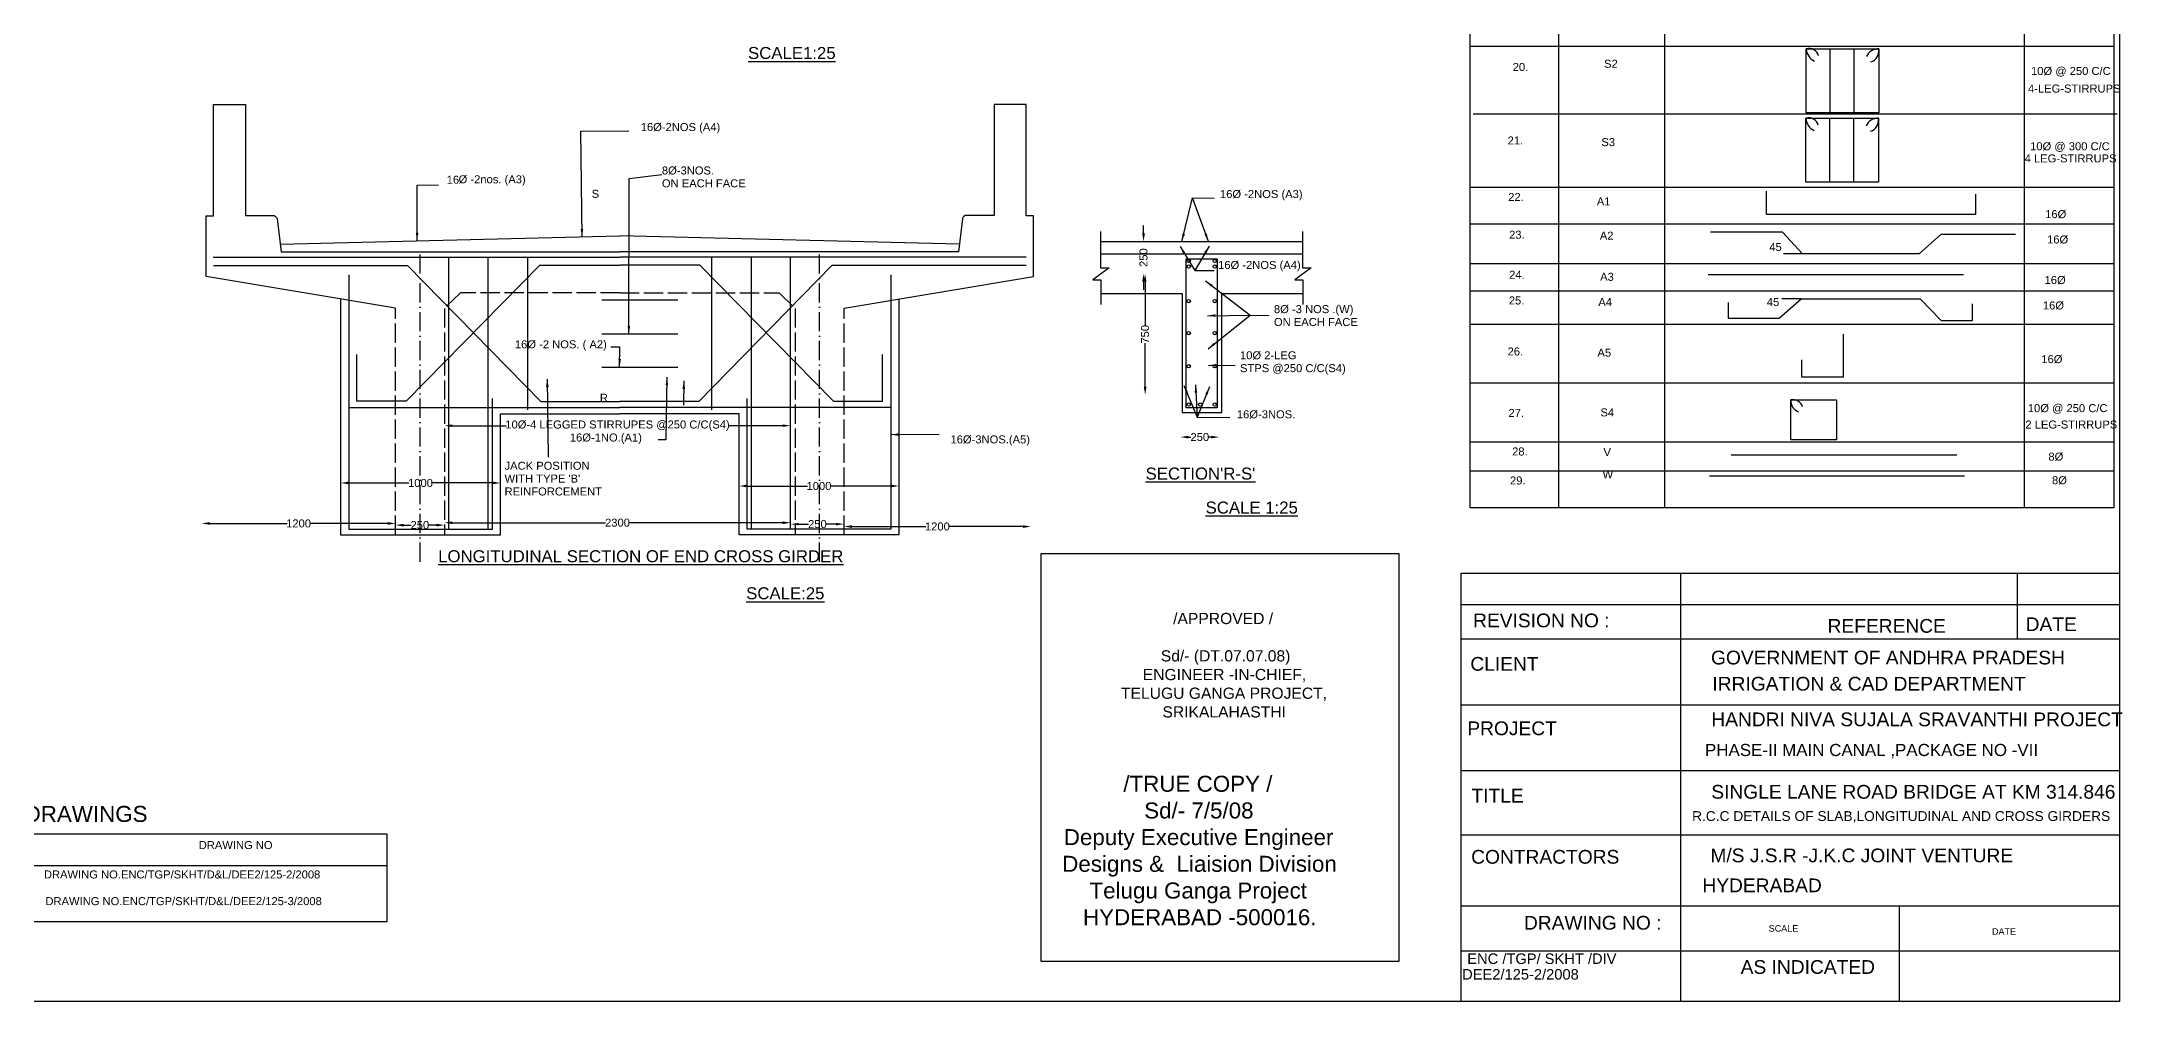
# Model space of a CAD drawing. Header units: millimetres. Extents: x -53221024 to -53199187, y 22125895 to 22139592.
# Drawn here: x -53212240 to -53199237, y 22125895 to 22131892 of the extents above; entities that cross this region are included whole.
import ezdxf

# ---------------------------------------------------------------- set-up
doc = ezdxf.new("R2010")
doc.units = ezdxf.units.MM
doc.header["$MEASUREMENT"] = 0
doc.linetypes.add('ACAD_ISO02W100', pattern=[15, 12, -3])
doc.linetypes.add('ACAD_ISO10W100', pattern=[18, 12, -3, 0, -3])
for name, color, linetype in [('DIMENSION', 7, 'Continuous'), ('DRAWING', 2, 'Continuous'), ('TEXT', 7, 'Continuous')]:
    doc.layers.add(name, color=color, linetype=linetype)
doc.styles.get("Standard").update_dxf_attribs({"font": 'arial.ttf', "height": 50})
doc.dimstyles.get("Standard").update_dxf_attribs({"dimtxt": 50, "dimasz": 50, "dimexe": 0.18, "dimexo": 0.0625, "dimgap": 0.09, "dimtad": 0, "dimdec": 0, "dimzin": 0, "dimdsep": 46, "dimtxsty": 'Standard', "dimcen": 0.09, "dimse1": 1, "dimse2": 1, "dimadec": 0, "dimazin": 0, "dimtfac": 1, "dimtdec": 0, "dimtofl": 0, "dimtmove": 0, "dimatfit": 3, "dimfxl": 1, "dimtolj": 1, "dimtzin": 0, "dimarcsym": 0})

# ---------------------------------------------------------------- blocks, each defined once
blk = doc.blocks.new('*D99')
at = {"layer": 'Defpoints', "color": 0, "transparency": 16777216}
for p in [(-53210371, 22129130), (-53209372, 22129134), (-53209372, 22129130)]:
    blk.add_point(p, dxfattribs=at)
at = {"layer": 'DIMENSION', "color": 0, "lineweight": -2, "transparency": 16777216}
for p, q in [((-53210321, 22129134), (-53209944, 22129134)), ((-53209422, 22129134), (-53209799, 22129134))]:
    blk.add_line(p, q, dxfattribs=at)
at = {"layer": 'DIMENSION', "color": 0, "transparency": 16777216}
for points in [[(-53210321, 22129143), (-53210321, 22129126), (-53210371, 22129134)], [(-53209422, 22129143), (-53209422, 22129126), (-53209372, 22129134)]]:
    blk.add_solid(points, dxfattribs=at)
at = {"layer": 'DIMENSION', "color": 0, "transparency": 16777216, "insert": (-53209872, 22129134), "char_height": 50, "attachment_point": 5}
blk.add_mtext('\\A1;1000', dxfattribs=at)
blk = doc.blocks.new('*D100')
at = {"layer": 'Defpoints', "color": 0, "transparency": 16777216}
for p in [(-53210028, 22128871), (-53209723, 22128871), (-53209723, 22128871)]:
    blk.add_point(p, dxfattribs=at)
at = {"layer": 'DIMENSION', "color": 0, "lineweight": -2, "transparency": 16777216}
for p, q in [((-53209978, 22128871), (-53209931, 22128871)), ((-53209773, 22128871), (-53209820, 22128871))]:
    blk.add_line(p, q, dxfattribs=at)
at = {"layer": 'DIMENSION', "color": 0, "transparency": 16777216}
for points in [[(-53209978, 22128879), (-53209978, 22128862), (-53210028, 22128871)], [(-53209773, 22128879), (-53209773, 22128862), (-53209723, 22128871)]]:
    blk.add_solid(points, dxfattribs=at)
at = {"layer": 'DIMENSION', "color": 0, "transparency": 16777216, "insert": (-53209876, 22128871), "char_height": 50, "attachment_point": 5}
blk.add_mtext('\\A1;250', dxfattribs=at)
blk = doc.blocks.new('*D101')
at = {"layer": 'Defpoints', "color": 0, "transparency": 16777216}
for p in [(-53211239, 22128881), (-53211239, 22128871), (-53210028, 22128871)]:
    blk.add_point(p, dxfattribs=at)
at = {"layer": 'DIMENSION', "color": 0, "lineweight": -2, "transparency": 16777216}
for p, q in [((-53211189, 22128881), (-53210706, 22128881)), ((-53210078, 22128881), (-53210561, 22128881))]:
    blk.add_line(p, q, dxfattribs=at)
at = {"layer": 'DIMENSION', "color": 0, "transparency": 16777216}
for points in [[(-53211189, 22128890), (-53211189, 22128873), (-53211239, 22128881)], [(-53210078, 22128890), (-53210078, 22128873), (-53210028, 22128881)]]:
    blk.add_solid(points, dxfattribs=at)
at = {"layer": 'DIMENSION', "color": 0, "transparency": 16777216, "insert": (-53210634, 22128881), "char_height": 50, "attachment_point": 5}
blk.add_mtext('\\A1;1200', dxfattribs=at)
blk = doc.blocks.new('*D102')
at = {"layer": 'Defpoints', "color": 0, "transparency": 16777216}
for p in [(-53209723, 22128881), (-53207559, 22128886), (-53207559, 22128845)]:
    blk.add_point(p, dxfattribs=at)
at = {"layer": 'DIMENSION', "color": 0, "lineweight": -2, "transparency": 16777216}
for p, q in [((-53209673, 22128886), (-53208716, 22128886)), ((-53207609, 22128886), (-53208566, 22128886))]:
    blk.add_line(p, q, dxfattribs=at)
at = {"layer": 'DIMENSION', "color": 0, "transparency": 16777216}
for points in [[(-53209673, 22128894), (-53209673, 22128877), (-53209723, 22128886)], [(-53207609, 22128894), (-53207609, 22128877), (-53207559, 22128886)]]:
    blk.add_solid(points, dxfattribs=at)
at = {"layer": 'DIMENSION', "color": 0, "transparency": 16777216, "insert": (-53208641, 22128886), "char_height": 50, "attachment_point": 5}
blk.add_mtext('\\A1;2300', dxfattribs=at)
blk = doc.blocks.new('*D103')
at = {"layer": 'Defpoints', "color": 0, "transparency": 16777216}
for p in [(-53207559, 22128886), (-53207225, 22128886), (-53207225, 22128877)]:
    blk.add_point(p, dxfattribs=at)
at = {"layer": 'DIMENSION', "color": 0, "lineweight": -2, "transparency": 16777216}
for p, q in [((-53207509, 22128877), (-53207448, 22128877)), ((-53207275, 22128877), (-53207336, 22128877))]:
    blk.add_line(p, q, dxfattribs=at)
at = {"layer": 'DIMENSION', "color": 0, "transparency": 16777216}
for points in [[(-53207509, 22128885), (-53207509, 22128869), (-53207559, 22128877)], [(-53207275, 22128885), (-53207275, 22128869), (-53207225, 22128877)]]:
    blk.add_solid(points, dxfattribs=at)
at = {"layer": 'DIMENSION', "color": 0, "transparency": 16777216, "insert": (-53207392, 22128877), "char_height": 50, "attachment_point": 5}
blk.add_mtext('\\A1;250', dxfattribs=at)
blk = doc.blocks.new('*D104')
at = {"layer": 'Defpoints', "color": 0, "transparency": 16777216}
for p in [(-53207225, 22128877), (-53206058, 22128877), (-53206058, 22128862)]:
    blk.add_point(p, dxfattribs=at)
at = {"layer": 'DIMENSION', "color": 0, "lineweight": -2, "transparency": 16777216}
for p, q in [((-53207175, 22128862), (-53206714, 22128862)), ((-53206108, 22128862), (-53206569, 22128862))]:
    blk.add_line(p, q, dxfattribs=at)
at = {"layer": 'DIMENSION', "color": 0, "transparency": 16777216}
for points in [[(-53207175, 22128870), (-53207175, 22128853), (-53207225, 22128862)], [(-53206108, 22128870), (-53206108, 22128853), (-53206058, 22128862)]]:
    blk.add_solid(points, dxfattribs=at)
at = {"layer": 'DIMENSION', "color": 0, "transparency": 16777216, "insert": (-53206642, 22128862), "char_height": 50, "attachment_point": 5}
blk.add_mtext('\\A1;1200', dxfattribs=at)
blk = doc.blocks.new('*D105')
at = {"layer": 'Defpoints', "color": 0, "transparency": 16777216}
for p in [(-53207881, 22129115), (-53206882, 22129115), (-53206882, 22129115)]:
    blk.add_point(p, dxfattribs=at)
at = {"layer": 'DIMENSION', "color": 0, "lineweight": -2, "transparency": 16777216}
for p, q in [((-53207831, 22129115), (-53207454, 22129115)), ((-53206932, 22129115), (-53207309, 22129115))]:
    blk.add_line(p, q, dxfattribs=at)
at = {"layer": 'DIMENSION', "color": 0, "transparency": 16777216}
for points in [[(-53207831, 22129124), (-53207831, 22129107), (-53207881, 22129115)], [(-53206932, 22129124), (-53206932, 22129107), (-53206882, 22129115)]]:
    blk.add_solid(points, dxfattribs=at)
at = {"layer": 'DIMENSION', "color": 0, "transparency": 16777216, "insert": (-53207382, 22129115), "char_height": 50, "attachment_point": 5}
blk.add_mtext('\\A1;1000', dxfattribs=at)
blk = doc.blocks.new('*D106')
at = {"layer": 'Defpoints', "color": 0, "transparency": 16777216}
for p in [(-53209723, 22129492), (-53207559, 22129492), (-53207559, 22129492)]:
    blk.add_point(p, dxfattribs=at)
at = {"layer": 'DIMENSION', "color": 0, "lineweight": -2, "transparency": 16777216}
for p, q in [((-53209673, 22129492), (-53209337, 22129492)), ((-53207609, 22129492), (-53207945, 22129492))]:
    blk.add_line(p, q, dxfattribs=at)
at = {"layer": 'DIMENSION', "color": 0, "transparency": 16777216}
for points in [[(-53209673, 22129500), (-53209673, 22129484), (-53209723, 22129492)], [(-53207609, 22129500), (-53207609, 22129484), (-53207559, 22129492)]]:
    blk.add_solid(points, dxfattribs=at)
at = {"layer": 'DIMENSION', "color": 0, "transparency": 16777216, "insert": (-53208641, 22129492), "char_height": 50, "attachment_point": 5}
blk.add_mtext('\\A1;10Ø-4 LEGGED STIRRUPES @250 C/C(S4)', dxfattribs=at)
blk = doc.blocks.new('*D107')
at = {"layer": 'Defpoints', "color": 0, "transparency": 16777216}
for p in [(-53205123, 22129421), (-53204881, 22129421), (-53204881, 22129421)]:
    blk.add_point(p, dxfattribs=at)
at = {"layer": 'DIMENSION', "color": 0, "lineweight": -2, "transparency": 16777216}
for p, q in [((-53205073, 22129421), (-53205058, 22129421)), ((-53204931, 22129421), (-53204946, 22129421))]:
    blk.add_line(p, q, dxfattribs=at)
at = {"layer": 'DIMENSION', "color": 0, "transparency": 16777216}
for points in [[(-53205073, 22129429), (-53205073, 22129412), (-53205123, 22129421)], [(-53204931, 22129429), (-53204931, 22129412), (-53204881, 22129421)]]:
    blk.add_solid(points, dxfattribs=at)
at = {"layer": 'DIMENSION', "color": 0, "transparency": 16777216, "insert": (-53205002, 22129421), "char_height": 50, "attachment_point": 5}
blk.add_mtext('\\A1;250', dxfattribs=at)
blk = doc.blocks.new('*D108')
at = {"layer": 'Defpoints', "color": 0, "transparency": 16777216}
for p in [(-53205360, 22130441), (-53205344, 22130441), (-53205360, 22129685)]:
    blk.add_point(p, dxfattribs=at)
at = {"layer": 'DIMENSION', "color": 0, "lineweight": -2, "transparency": 16777216}
for p, q in [((-53205344, 22130391), (-53205344, 22130118)), ((-53205344, 22129735), (-53205344, 22130008))]:
    blk.add_line(p, q, dxfattribs=at)
at = {"layer": 'DIMENSION', "color": 0, "transparency": 16777216}
for points in [[(-53205352, 22130391), (-53205335, 22130391), (-53205344, 22130441)], [(-53205352, 22129735), (-53205335, 22129735), (-53205344, 22129685)]]:
    blk.add_solid(points, dxfattribs=at)
at = {"layer": 'DIMENSION', "color": 0, "transparency": 16777216, "insert": (-53205344, 22130063), "char_height": 50, "attachment_point": 5, "rotation": 90}
blk.add_mtext('\\A1;750', dxfattribs=at)
blk = doc.blocks.new('*D109')
at = {"layer": 'Defpoints', "color": 0, "transparency": 16777216}
for p in [(-53205354, 22130643), (-53205344, 22130643), (-53205344, 22130441)]:
    blk.add_point(p, dxfattribs=at)
at = {"layer": 'DIMENSION', "color": 0, "lineweight": -2, "transparency": 16777216}
for p, q in [((-53205354, 22130693), (-53205354, 22130743)), ((-53205354, 22130391), (-53205354, 22130341))]:
    blk.add_line(p, q, dxfattribs=at)
at = {"layer": 'DIMENSION', "color": 0, "transparency": 16777216}
for points in [[(-53205362, 22130693), (-53205345, 22130693), (-53205354, 22130643)], [(-53205362, 22130391), (-53205345, 22130391), (-53205354, 22130441)]]:
    blk.add_solid(points, dxfattribs=at)
at = {"layer": 'DIMENSION', "color": 0, "transparency": 16777216, "insert": (-53205354, 22130542), "char_height": 50, "attachment_point": 5, "rotation": 90}
blk.add_mtext('\\A1;250', dxfattribs=at)

msp = doc.modelspace()

# ---------------------------------------------------------------- linework, layer by layer
at = {"layer": 'DIMENSION', "color": 0}
for points in [[(-53199254.1, 22125895.2), (-53221024, 22125895.2), (-53221024, 22139592.4), (-53199254.1, 22139592.4)], [(-53203313.6, 22136756.8), (-53199289.9, 22136756.8), (-53199289.9, 22128977.8), (-53203313.6, 22128977.8)], [(-53201212.8, 22131846.2), (-53200758.8, 22131846.2), (-53200758.8, 22131445.6), (-53201212.8, 22131445.6)], [(-53201214.9, 22131413.1), (-53200760.9, 22131413.1), (-53200760.9, 22131012.6), (-53201214.9, 22131012.6)], [(-53201308.5, 22129654.1), (-53201023.9, 22129654.1), (-53201023.9, 22129404), (-53201308.5, 22129404)], [(-53203757.5, 22126144.8), (-53205993.2, 22126144.8), (-53205993.2, 22128693.8), (-53203757.5, 22128693.8)], [(-53214437.4, 22126942.2), (-53210082.4, 22126942.2), (-53210082.4, 22126392.3), (-53214437.4, 22126392.3)]]:
    msp.add_lwpolyline(points, close=True, dxfattribs=at)
for points in [[(-53202760.8, 22136756.8), (-53202760.8, 22128977.8)], [(-53202099.3, 22136756.8), (-53202099.3, 22128977.8)], [(-53199851, 22136756.8), (-53199851, 22128977.8)], [(-53203313.6, 22131863.5), (-53199289.9, 22131863.5)], [(-53201065.1, 22131846.2), (-53201065.1, 22131445.6)], [(-53200914.4, 22131846.2), (-53200914.4, 22131445.6)], [(-53203294.2, 22131439.7), (-53199270.5, 22131439.7)], [(-53201067.2, 22131413.1), (-53201067.2, 22131012.6)], [(-53200916.6, 22131413.1), (-53200916.6, 22131012.6)], [(-53203316.8, 22130981.5), (-53199293.1, 22130981.5)], [(-53201462.6, 22130956.4), (-53201462.6, 22130813.2), (-53200151.9, 22130813.2), (-53200151.9, 22130938.1)], [(-53203313.6, 22130752.2), (-53199289.9, 22130752.2)], [(-53201235.5, 22130566.3), (-53201360.2, 22130700.3), (-53201811.8, 22130700.3)], [(-53199904.6, 22130685.9), (-53200370.7, 22130685.9), (-53200505.9, 22130566.3), (-53201355.1, 22130566.3)], [(-53203313.6, 22130506.1), (-53199289.9, 22130506.1)], [(-53203313.6, 22130334.4), (-53199289.9, 22130334.4)], [(-53201825.9, 22130435.7), (-53200229, 22130435.7)], [(-53201699.5, 22130260.9), (-53201699.5, 22130163.3), (-53201382.4, 22130163.3), (-53201245, 22130285), (-53200500.2, 22130285), (-53200369.3, 22130149.3), (-53200174.2, 22130149.3), (-53200174.2, 22130252.5)], [(-53201245, 22130285), (-53201365.3, 22130285)], [(-53203313.6, 22130125.4), (-53199289.9, 22130125.4)], [(-53201242.1, 22129904), (-53201242.1, 22129798.1), (-53200980.2, 22129798.1), (-53200980.2, 22130063.9)], [(-53203313.6, 22129758.7), (-53199289.9, 22129758.7)], [(-53203313.6, 22129390.1), (-53199289.9, 22129390.1)], [(-53201682, 22129308.9), (-53200270.9, 22129308.9)], [(-53203313.6, 22129209), (-53199289.9, 22129209)], [(-53201816.5, 22129179.4), (-53200223.3, 22129179.4)], [(-53214437.4, 22126744.4), (-53210082.4, 22126744.4)]]:
    msp.add_lwpolyline(points, dxfattribs=at)
for centre, radius, start, end in [((-53201195.7, 22131786.8), 61.8, 15.17696, 105.99168), ((-53201120.7, 22131851.7), 92.2, 183.43307, 244.13276), ((-53200760.5, 22131761.8), 84.5, 88.79981, 154.39962), ((-53200829.8, 22131832), 70.7, 286.70304, 11.56561), ((-53201197.9, 22131353.8), 61.8, 15.17696, 105.99168), ((-53201122.9, 22131418.7), 92.2, 183.43307, 244.13276), ((-53200762.7, 22131328.7), 84.5, 88.79981, 154.39962), ((-53200831.9, 22131399), 70.7, 286.70304, 11.56561), ((-53201237.1, 22129646.3), 71.8, 173.77902, 250.271), ((-53201297.1, 22129591.2), 63.9, 17.58536, 100.27639)]:
    msp.add_arc(centre, radius, start, end, dxfattribs=at)
at = {"layer": 'DRAWING', "color": 0}
for points in [[(-53210028.3, 22130225.6), (-53211212.4, 22130424.5), (-53211212.4, 22130802.1), (-53211165.8, 22130802.1), (-53211165.8, 22131499), (-53210966.3, 22131499), (-53210966.3, 22130805.8), (-53210795, 22130805.8, -0.337386), (-53210767.1, 22130784.6), (-53210742.3, 22130577.4)], [(-53207224.9, 22130225.6), (-53206040.8, 22130424.5), (-53206040.8, 22130802.1), (-53206087.5, 22130802.1), (-53206087.5, 22131499), (-53206286.9, 22131499), (-53206286.9, 22130805.8), (-53206458.2, 22130805.8, 0.337386), (-53206486.1, 22130784.6), (-53206510.9, 22130577.4)]]:
    msp.add_lwpolyline(points, format="xyb", dxfattribs=at)
for points in [[(-53210748.2, 22130626.5), (-53208626.6, 22130677.5)], [(-53206505, 22130626.5), (-53208626.6, 22130677.5)], [(-53205623.4, 22130704.2), (-53205623.4, 22130478.6), (-53205569.2, 22130478.6), (-53205670.8, 22130403.8), (-53205620.8, 22130403.8), (-53205620.8, 22130248.7)], [(-53205623.4, 22130642.8), (-53204360.7, 22130642.8)], [(-53204360.7, 22130704.2), (-53204360.7, 22130478.6), (-53204306.5, 22130478.6), (-53204408.1, 22130403.8), (-53204358.1, 22130403.8), (-53204358.1, 22130248.7)], [(-53211166.6, 22130545.9), (-53208626.6, 22130545.9)], [(-53211166.3, 22130491.9), (-53209952.3, 22130491.9), (-53209120, 22129643.9), (-53208626.6, 22129643.9)], [(-53210742.3, 22130577.4), (-53208626.6, 22130577.4)], [(-53209126.2, 22130494.6), (-53209961.2, 22129646), (-53210268.9, 22129646), (-53210268.9, 22129936.8)], [(-53209694.3, 22128844.8), (-53209694.3, 22130545.9)], [(-53209448.8, 22128844.8), (-53209448.8, 22130545.9)], [(-53209202, 22129591.7), (-53209202, 22130545.9)], [(-53209126.2, 22130494.6), (-53208626.6, 22130494.6)], [(-53206510.9, 22130577.4), (-53208626.6, 22130577.4)], [(-53206086.6, 22130545.9), (-53208626.6, 22130545.9)], [(-53208127, 22130494.6), (-53208626.6, 22130494.6)], [(-53206087, 22130491.9), (-53207300.9, 22130491.9), (-53208133.2, 22129643.9), (-53208626.6, 22129643.9)], [(-53208127, 22130494.6), (-53207292.1, 22129646), (-53206984.3, 22129646), (-53206984.3, 22129936.8)], [(-53208051.3, 22129591.7), (-53208051.3, 22130545.9)], [(-53207804.5, 22128844.8), (-53207804.5, 22130545.9)], [(-53207558.9, 22128844.8), (-53207558.9, 22130545.9)], [(-53205623.4, 22130564.8), (-53204360.7, 22130564.8)], [(-53205086.4, 22129603), (-53205086.4, 22130534.5), (-53204894.2, 22130534.5), (-53204894.2, 22129603), (-53205086.4, 22129603)], [(-53210320.2, 22130435.4), (-53210320.2, 22128844.8), (-53209422.9, 22128844.8), (-53209422.9, 22129662.7)], [(-53206933.1, 22130435.4), (-53206933.1, 22128844.8), (-53207830.4, 22128844.8), (-53207830.4, 22129662.7)], [(-53210370.9, 22130283.6), (-53210370.9, 22128810.1), (-53209372.3, 22128810.1), (-53209372.3, 22129565.4), (-53208626.6, 22129565.4)], [(-53208739.9, 22130278.2), (-53208263.7, 22130278.2)], [(-53206882.3, 22130283.6), (-53206882.3, 22128810.1), (-53207880.9, 22128810.1), (-53207880.9, 22129565.4), (-53208626.6, 22129565.4)], [(-53205620.8, 22130318.6), (-53205113.4, 22130318.6)], [(-53205113.4, 22130318.6), (-53205113.4, 22129573.7), (-53204863.6, 22129573.7), (-53204863.6, 22130318.6)], [(-53204863.6, 22130318.6), (-53204358.1, 22130318.6)], [(-53208739.9, 22130065.8), (-53208263.7, 22130065.8)], [(-53208739.9, 22129858.3), (-53208263.7, 22129858.3)], [(-53210320.2, 22129606.4), (-53208626.6, 22129606.4)], [(-53206933.1, 22129606.4), (-53208626.6, 22129606.4)]]:
    msp.add_lwpolyline(points, dxfattribs=at)
at = {"layer": 'DRAWING', "color": 0, "linetype": 'ACAD_ISO10W100', "ltscale": 10}
for points in [[(-53209874.2, 22128641.3), (-53209874.2, 22130577.4)], [(-53207379.1, 22128641.3), (-53207379.1, 22130577.4)]]:
    msp.add_lwpolyline(points, dxfattribs=at)
at = {"layer": 'DRAWING', "color": 0, "linetype": 'ACAD_ISO02W100', "ltscale": 10}
for points in [[(-53210028.3, 22128810.1), (-53210028.3, 22130225.6)], [(-53208626.6, 22130321.9), (-53209622.3, 22130321.9), (-53209722.9, 22130224.6), (-53209722.9, 22128810.1)], [(-53208626.6, 22130321.9), (-53207630.9, 22130321.9), (-53207530.3, 22130224.6), (-53207530.3, 22128810.1)], [(-53207224.9, 22128810.1), (-53207224.9, 22130225.6)]]:
    msp.add_lwpolyline(points, dxfattribs=at)
at = {"layer": 'DRAWING', "color": 0}
for centre in [(-53205071, 22130521.3), (-53205071, 22130486.5), (-53204908.4, 22130521.3), (-53204908.4, 22130486.5), (-53205071, 22130270.2), (-53204908.4, 22130270.2), (-53205071, 22130070.8), (-53204908.4, 22130070.8), (-53205071, 22129863.7), (-53204908.4, 22129863.7), (-53205071, 22129623.9), (-53204999.2, 22129623.9), (-53204908.4, 22129623.9)]:
    msp.add_circle(centre, 10.3, dxfattribs=at)
at = {"layer": 'TEXT', "color": 0}
msp.add_lwpolyline([(-53199254.1, 22125895.2), (-53203369.6, 22125895.2), (-53203369.6, 22128570.4), (-53199254.1, 22128570.4)], close=True, dxfattribs=at)
for points in [[(-53201998.8, 22128570.4), (-53201998.8, 22125895.2)], [(-53199894.2, 22128570.4), (-53199894.2, 22128159.7)], [(-53203369.6, 22128374.8), (-53199254.1, 22128374.8)], [(-53203369.6, 22128159.7), (-53199254.1, 22128159.7)], [(-53203369.6, 22127748.7), (-53199254.1, 22127748.7)], [(-53203369.6, 22127337.6), (-53199254.1, 22127337.6)], [(-53203369.6, 22126936.1), (-53199254.1, 22126936.1)], [(-53203369.6, 22126492.4), (-53199254.1, 22126492.4)], [(-53200632.9, 22126492.4), (-53200632.9, 22125895.2)], [(-53203369.6, 22126212), (-53199254.1, 22126212)]]:
    msp.add_lwpolyline(points, dxfattribs=at)

# ---------------------------------------------------------------- texts
at = {"layer": 'DIMENSION', "color": 0}
for s, height, p in [('S2', 50, (-53202476.1, 22131728.3)), ('20.', 50, (-53203046.8, 22131708)), ('10Ø @ 250 C/C', 50, (-53199807.9, 22131683.1)), ('4-LEG-STIRRUPS', 50, (-53199826.9, 22131573.3)), ('21.', 50, (-53203078.7, 22131248.8)), ('S3', 50, (-53202493, 22131238.6)), ('10Ø @ 300 C/C', 50, (-53199813.6, 22131212.7)), ('4 LEG-STIRRUPS', 50, (-53199847.7, 22131137)), ('22.', 50, (-53203075, 22130895.7)), ('A1', 50, (-53202521.2, 22130868.1)), ('16Ø', 50, (-53199719.6, 22130788.6)), ('23.', 50, (-53203069.4, 22130660.3)), ('A2', 50, (-53202502.4, 22130654.2)), ('45', 50, (-53201443.4, 22130583.5)), ('16Ø', 50, (-53199707.7, 22130630.4)), ('24.', 50, (-53203069.4, 22130409.9)), ('A3', 50, (-53202500.5, 22130397.2)), ('16Ø', 50, (-53199723.2, 22130377.1)), ('25.', 50, (-53203071.2, 22130249.3)), ('A4', 50, (-53202511.8, 22130239.6)), ('45', 50, (-53201458.9, 22130239.8)), ('16Ø', 50, (-53199733.9, 22130218.1)), ('26.', 50, (-53203078.7, 22129930.7)), ('A5', 50, (-53202517.3, 22129923.3)), ('16Ø', 50, (-53199743.4, 22129882.8)), ('27.', 50, (-53203073.1, 22129546.8)), ('S4', 50, (-53202498.6, 22129549.9)), ('10Ø @ 250 C/C', 50, (-53199827.9, 22129576.6)), ('2 LEG-STIRRUPS', 50, (-53199843.4, 22129474.3)), ('28.', 50, (-53203050.6, 22129305.8)), ('V', 50, (-53202479.8, 22129301.7)), ('8Ø', 50, (-53199699.4, 22129273.7)), ('29.', 50, (-53203063.7, 22129124.6)), ('W', 50, (-53202485.4, 22129162.9)), ('8Ø', 50, (-53199676.8, 22129126.2)), ('REFERENCE DRAWINGS ', 100, (-53213246.3, 22127016.3)), ('DRAWING NO', 50, (-53211258, 22126846.8)), ('DRAWING NO.ENC/TGP/SKHT/D&L/DEE2/125-2/2008', 50, (-53212225.2, 22126663.2)), ('DRAWING NO.ENC/TGP/SKHT/D&L/DEE2/125-3/2008', 50, (-53212215.9, 22126496.4))]:
    msp.add_text(s, height=height, dxfattribs=at).set_placement(p)
at = {"layer": 'TEXT', "color": 0}
for s, height, p in [('%%USCALE1:25', 75, (-53207825.2, 22131783)), (' 16Ø-2NOS (A4)', 50, (-53208515.2, 22131332.8)), ('8Ø-3NOS.', 50, (-53208363.6, 22131061.4)), ('16', 50, (-53209708.3, 22131003.8)), ('Ø -2nos. (A3)', 50, (-53209633.9, 22131006.3)), ('ON EACH FACE', 50, (-53208363.6, 22130981.1)), ('S', 50, (-53208802.3, 22130915.7)), ('16Ø -2NOS (A3)', 50, (-53204876.1, 22130914.3)), ('16Ø -2NOS (A4)', 50, (-53204888, 22130471.2)), ('8Ø -3 NOS .(W)', 50, (-53204538.8, 22130195.1)), ('ON EACH FACE', 50, (-53204538.8, 22130114.8)), ('16Ø -2 NOS. ( A2)', 50, (-53209282.1, 22129975.4)), ('10Ø 2-LEG ', 50, (-53204751, 22129906.8)), ('STPS @250 C/C(S4)', 50, (-53204751, 22129826.5)), ('R', 50, (-53208751.1, 22129641.2)), ('16Ø-3NOS.', 50, (-53204770.4, 22129538.1)), ('16Ø-1NO.(A1)', 50, (-53208938.7, 22129393.1)), ('16Ø-3NOS.(A5)', 50, (-53206560, 22129381.3)), ("WITH TYPE 'B'", 50, (-53209346.8, 22129136.4)), ('JACK POSITION ', 50, (-53209346.8, 22129216.7)), ("%%USECTION'R-S'", 75, (-53205341, 22129155.2)), ('REINFORCEMENT', 50, (-53209346.8, 22129056.1)), ('%%USCALE 1:25', 75, (-53204965.9, 22128942.9)), ('%%ULONGITUDINAL SECTION OF END CROSS GIRDER', 75, (-53209761.7, 22128638.8)), ('%%USCALE:25', 75, (-53207837, 22128407.4)), ('REVISION NO :', 85.838, (-53203294.4, 22128232.3)), ('REFERENCE ', 85.84, (-53201079.3, 22128198.3)), ('DATE ', 85.84, (-53199841.7, 22128208.7)), ('CLIENT ', 85.84, (-53203311.6, 22127961)), ('GOVERNMENT OF ANDHRA PRADESH', 85.838, (-53201807.7, 22128000.3)), ('IRRIGATION & CAD DEPARTMENT ', 85.838, (-53201799.3, 22127837)), ('PROJECT ', 85.84, (-53203330.5, 22127558.4)), ('HANDRI NIVA SUJALA SRAVANTHI PROJECT ', 85.838, (-53201805.9, 22127614.3)), ('PHASE-II MAIN CANAL ,PACKAGE NO -VII', 75.751, (-53201845.3, 22127428)), ('TITLE ', 85.84, (-53203304.8, 22127137.7)), ('SINGLE LANE ROAD BRIDGE AT KM 314.846', 85.838, (-53201806, 22127161.6)), ('R.C.C DETAILS OF SLAB,LONGITUDINAL AND CROSS GIRDERS', 61.548, (-53201926.1, 22127022.2)), ('CONTRACTORS ', 85.838, (-53203306.4, 22126755.5)), ('M/S J.S.R -J.K.C JOINT VENTURE ', 85.838, (-53201811.6, 22126764.3)), ('HYDERABAD', 85.84, (-53201861.6, 22126577.1)), ('DRAWING NO :', 85.838, (-53202976.6, 22126343.4)), ('SCALE', 40.39, (-53201447.4, 22126331)), ('DATE ', 40.39, (-53200051.9, 22126311.6)), ('ENC /TGP/ SKHT /DIV', 65.641, (-53203330.8, 22126129)), ('DEE2/125-2/2008 ', 65.641, (-53203363, 22126031.4)), ('AS INDICATED', 85.838, (-53201622.5, 22126067.2))]:
    msp.add_text(s, height=height, dxfattribs=at).set_placement(p)
at = {"layer": 'TEXT', "color": 0, "attachment_point": 1}
for s, insert, char_height, width in [('\\pi619.78;/APPROVED /\\P\\pi932.25;\\P\\pi515.52; Sd/- (DT.07.07.08) \\P\\pi429.77;ENGINEER -IN-CHIEF, \\P\\pi293.87;TELUGU GANGA PROJECT, \\P\\pi553.01;SRIKALAHASTHI ', (-53205788.6, 22128322.4), 70, 1864.507), ('\\pi417.29;/TRUE COPY /\\P\\pi547.51;Sd/- 7/5/08 \\P\\pi44.887;Deputy Executive Engineer  \\P\\pi35.235;Designs &  Liaision Division  \\P\\pi205.66;Telugu Ganga Project  \\P\\pi164.81;HYDERABAD -500016.', (-53205897.1, 22127304.7), 100, 1766.036)]:
    msp.add_mtext(s, dxfattribs=dict(at, insert=insert, char_height=char_height, width=width))

# ---------------------------------------------------------------- dimensions: what is measured, and where the dimension line sits
at = {"layer": 'DIMENSION', "color": 0}
for base, p1, p2, text, picture, middle in [((-53205353.7, 22130642.8), (-53205343.6, 22130441.4), (-53205343.6, 22130642.8), '250', '*D109', (-53205353.7, 22130542.1)), ((-53205343.6, 22130441.4), (-53205360.1, 22129685.4), (-53205360.1, 22130441.4), '750', '*D108', (-53205343.6, 22130063.4))]:
    dim = msp.add_linear_dim(base=base, p1=p1, p2=p2, angle=90, text=text, dimstyle='Standard', dxfattribs=at)
    dim.commit()
    dim.dimension.update_dxf_attribs({"geometry": picture, "text_midpoint": middle})
for base, p1, p2, text, picture, middle in [((-53207558.9, 22129491.9), (-53209722.9, 22129491.9), (-53207558.9, 22129491.9), '10Ø-4 LEGGED STIRRUPES @250 C/C(S4)', '*D106', (-53208640.9, 22129491.9)), ((-53204880.6, 22129420.6), (-53205123.2, 22129420.6), (-53204880.6, 22129420.6), '250', '*D107', (-53205001.9, 22129420.6)), ((-53209372.3, 22129134.2), (-53210370.9, 22129129.9), (-53209372.3, 22129129.9), '1000', '*D99', (-53209871.6, 22129134.2)), ((-53206882.3, 22129115.5), (-53207880.9, 22129115.5), (-53206882.3, 22129115.5), '1000', '*D105', (-53207381.6, 22129115.5)), ((-53211239, 22128881.3), (-53210028.3, 22128870.7), (-53211239, 22128870.7), '1200', '*D101', (-53210633.7, 22128881.3)), ((-53209722.9, 22128870.7), (-53210028.3, 22128870.7), (-53209722.9, 22128870.7), '250', '*D100', (-53209875.6, 22128870.7)), ((-53207558.9, 22128885.6), (-53209722.9, 22128881.3), (-53207558.9, 22128844.8), '2300', '*D102', (-53208640.9, 22128885.6)), ((-53207224.9, 22128876.9), (-53207558.9, 22128885.6), (-53207224.9, 22128885.6), '250', '*D103', (-53207391.9, 22128876.9)), ((-53206058.4, 22128861.8), (-53207224.9, 22128876.9), (-53206058.4, 22128876.9), '1200', '*D104', (-53206641.7, 22128861.8))]:
    dim = msp.add_linear_dim(base=base, p1=p1, p2=p2, text=text, dimstyle='Standard', dxfattribs=at)
    dim.commit()
    dim.dimension.update_dxf_attribs({"geometry": picture, "text_midpoint": middle})

# ---------------------------------------------------------------- leaders
for points in [[(-53208862.6, 22130671.8), (-53208869.9, 22131331.5), (-53208569.9, 22131333.4)], [(-53209893.2, 22130647.1), (-53209893.4, 22130995.2), (-53209758.8, 22130996.7)], [(-53208569.9, 22130065.8), (-53208567.4, 22131035.6), (-53208363.6, 22131061.4)], [(-53205114.8, 22130642.8), (-53205047.2, 22130915.6), (-53204913, 22130914.5)], [(-53204948.5, 22130642.8), (-53205047.2, 22130915.6)], [(-53205124.8, 22130611.6), (-53205033.9, 22130462), (-53204911.9, 22130460.9)], [(-53204942.9, 22130613.8), (-53205033.9, 22130462)], [(-53204966.2, 22130396.1), (-53204687.9, 22130183.4), (-53204568.1, 22130181.2)], [(-53204955.1, 22130179), (-53204687.9, 22130183.4)], [(-53204950.6, 22129971.4), (-53204687.9, 22130183.4)], [(-53208628.3, 22129858.3), (-53208626, 22129982.1), (-53208682.6, 22129982.7)], [(-53204948.1, 22129869.1), (-53204781, 22129868.5)], [(-53209080.3, 22129783.6), (-53209073.8, 22129295.9)], [(-53208331.7, 22129795.3), (-53208338.3, 22129403.9), (-53208387.8, 22129404.6)], [(-53208225.8, 22129771.5), (-53208229.4, 22129619.3)], [(-53205101.8, 22129743.6), (-53205018.4, 22129544.5), (-53204813.9, 22129543)], [(-53205029, 22129747.9), (-53205018.4, 22129544.5)], [(-53204941.7, 22129733.9), (-53205018.4, 22129544.5)], [(-53206933.1, 22129435.9), (-53206630.8, 22129439)]]:
    msp.add_leader(points, dimstyle='Standard', override={"dimgap": 0.09, "dimtad": 0}, dxfattribs=at)

doc.saveas('drawing.dxf')
